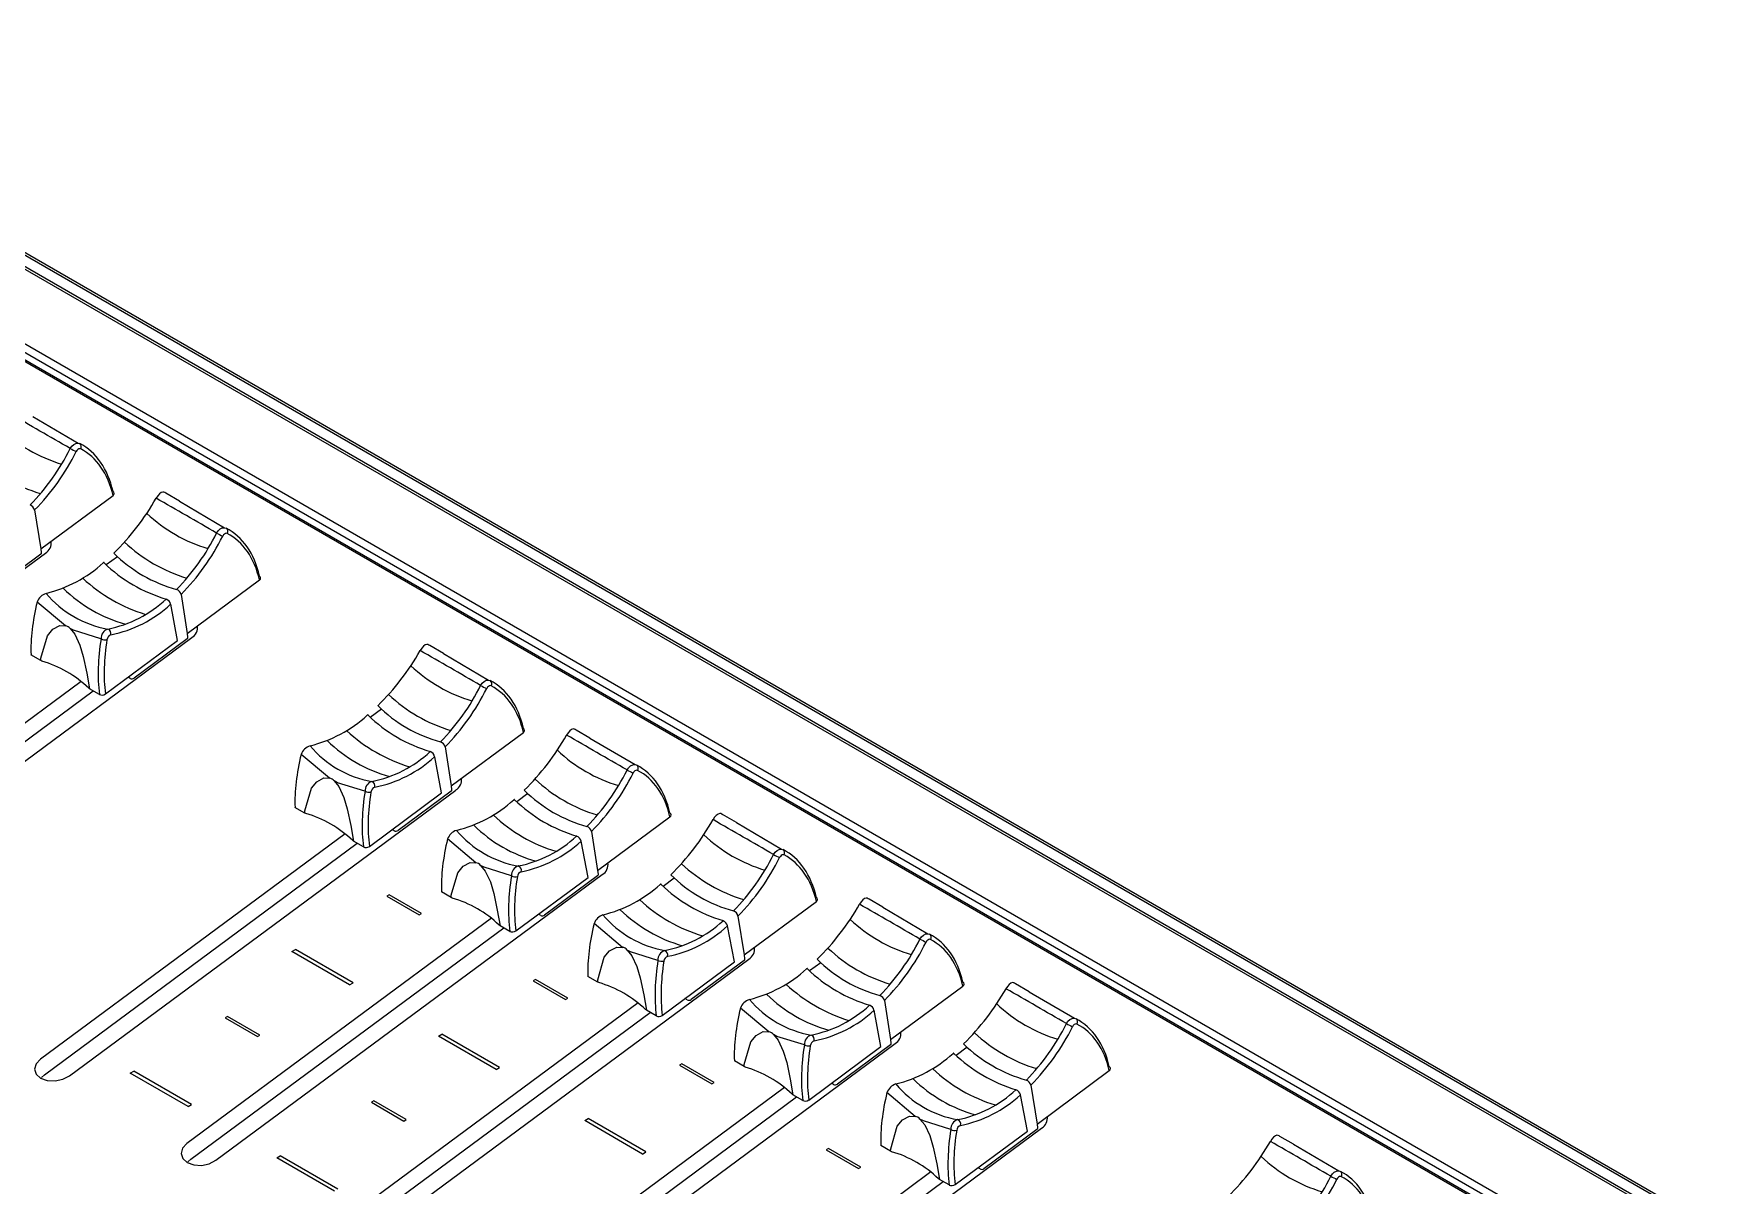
# Model space of a CAD drawing. Header units: inches. Extents: x 0.6 to 61.5, y 0.9 to 41.7.
# Drawn here: x 44.52 to 49.268, y 24.917 to 28.151 of the extents above; entities that cross this region are included whole.
import ezdxf

# ---------------------------------------------------------------- set-up
doc = ezdxf.new("R2010")
doc.units = ezdxf.units.IN
doc.header["$MEASUREMENT"] = 0
doc.layers.add('ARTWORK', color=2, linetype='Continuous')
doc.layers.add('OBJECT', color=7, linetype='Continuous')

msp = doc.modelspace()

# ---------------------------------------------------------------- linework, layer by layer
at = {"layer": 'ARTWORK'}
for p, q in [((45.5179, 25.7324), (45.5114, 25.7287)), ((45.5114, 25.7287), (45.6022, 25.6762)), ((45.6087, 25.6799), (45.5179, 25.7324)), ((45.6022, 25.6762), (45.6087, 25.6799)), ((45.245, 25.5731), (45.2547, 25.5787)), ((45.4071, 25.4794), (45.245, 25.5731)), ((45.4168, 25.485), (45.2547, 25.5787)), ((45.4071, 25.4794), (45.4168, 25.485)), ((45.9292, 25.495), (45.9227, 25.4912)), ((45.9227, 25.4912), (46.0136, 25.4387)), ((46.0201, 25.4424), (45.9292, 25.495)), ((46.0136, 25.4387), (46.0201, 25.4424)), ((45.0641, 25.3909), (45.0576, 25.3871)), ((45.0576, 25.3871), (45.1485, 25.3346)), ((45.155, 25.3383), (45.0641, 25.3909)), ((45.1485, 25.3346), (45.155, 25.3383)), ((45.6563, 25.3356), (45.6661, 25.3412)), ((45.8184, 25.2419), (45.6563, 25.3356)), ((45.8282, 25.2475), (45.6661, 25.3412)), ((44.7912, 25.2315), (44.801, 25.2371)), ((44.9533, 25.1378), (44.7912, 25.2315)), ((44.9631, 25.1434), (44.801, 25.2371)), ((45.8184, 25.2419), (45.8282, 25.2475)), ((46.3405, 25.2575), (46.334, 25.2538)), ((46.334, 25.2538), (46.4249, 25.2012)), ((46.4314, 25.205), (46.3405, 25.2575)), ((46.4249, 25.2012), (46.4314, 25.205)), ((44.9533, 25.1378), (44.9631, 25.1434)), ((45.4754, 25.1534), (45.4689, 25.1497)), ((45.4689, 25.1497), (45.5598, 25.0971)), ((45.5663, 25.1009), (45.4754, 25.1534)), ((45.5598, 25.0971), (45.5663, 25.1009)), ((46.0677, 25.0981), (46.0774, 25.1038)), ((46.2298, 25.0044), (46.0677, 25.0981)), ((46.2395, 25.0101), (46.0774, 25.1038)), ((45.2026, 24.994), (45.2123, 24.9996)), ((45.3647, 24.9003), (45.2026, 24.994)), ((45.3744, 24.9059), (45.2123, 24.9996)), ((46.2298, 25.0044), (46.2395, 25.0101)), ((46.7519, 25.0201), (46.7454, 25.0163)), ((46.7454, 25.0163), (46.8363, 24.9638)), ((46.8428, 24.9675), (46.7519, 25.0201)), ((46.8363, 24.9638), (46.8428, 24.9675))]:
    msp.add_line(p, q, dxfattribs=at)
at = {"layer": 'OBJECT'}
for p, q in [((61.1443, 17.8781), (43.3625, 28.1433)), ((61.1535, 17.8799), (43.3717, 28.1451)), ((61.2024, 17.8838), (43.4206, 28.149)), ((61.2115, 17.8856), (43.4297, 28.1508)), ((43.2034, 28.0256), (60.9852, 17.7604)), ((60.9679, 17.7203), (43.1936, 27.9812)), ((60.9759, 17.741), (43.1941, 28.0062)), ((60.9714, 17.7228), (43.1971, 27.9837)), ((44.5178, 27.0757), (44.6446, 27.0011)), ((44.5396, 26.704), (44.7427, 26.8542)), ((44.9292, 26.8383), (44.8906, 26.8605)), ((44.9292, 26.8383), (45.0559, 26.7636)), ((44.5224, 26.8133), (44.5396, 26.704)), ((43.4673, 25.8897), (44.5526, 26.6923)), ((44.5395, 26.6888), (44.3905, 26.5786)), ((44.5417, 26.6928), (44.5406, 26.7048)), ((44.7549, 26.6821), (44.7237, 26.659)), ((44.9509, 26.4666), (45.154, 26.6168)), ((44.6091, 26.4878), (44.5295, 26.5548)), ((44.9241, 26.4468), (44.9045, 26.5485)), ((44.9337, 26.5758), (44.9509, 26.4666)), ((43.8786, 25.6522), (44.9639, 26.4549)), ((44.721, 26.2966), (44.9241, 26.4468)), ((44.9509, 26.4513), (44.8019, 26.3411)), ((44.9531, 26.4553), (44.9519, 26.4673)), ((44.5398, 26.3902), (44.5122, 26.4061)), ((45.6707, 26.4102), (45.6321, 26.4325)), ((45.6707, 26.4102), (45.7974, 26.3356)), ((44.5428, 26.3889), (44.5398, 26.3902)), ((44.6532, 26.332), (43.7974, 25.6991)), ((43.8082, 25.6551), (44.6871, 26.3051)), ((44.6767, 26.3112), (44.6743, 26.313)), ((44.7042, 26.2953), (44.6767, 26.3112)), ((44.7911, 26.3403), (44.7849, 26.3438)), ((45.4964, 26.254), (45.4652, 26.2309)), ((45.6924, 26.0385), (45.8955, 26.1887)), ((46.082, 26.1728), (46.0434, 26.195)), ((46.082, 26.1728), (46.2087, 26.0981)), ((45.3506, 26.0598), (45.271, 26.1267)), ((45.6656, 26.0187), (45.646, 26.1204)), ((45.6752, 26.1477), (45.6924, 26.0385)), ((44.6201, 25.2241), (45.7054, 26.0268)), ((45.4625, 25.8685), (45.6656, 26.0187)), ((45.6924, 26.0233), (45.5434, 25.9131)), ((45.6946, 26.0273), (45.6934, 26.0393)), ((45.2813, 25.9621), (45.2537, 25.9781)), ((45.9078, 26.0166), (45.8765, 25.9935)), ((45.2843, 25.9608), (45.2813, 25.9621)), ((46.1037, 25.8011), (46.3068, 25.9513)), ((46.4933, 25.9353), (46.4548, 25.9576)), ((46.4933, 25.9353), (46.6201, 25.8606)), ((45.3947, 25.9039), (44.5389, 25.271)), ((44.5497, 25.227), (45.4286, 25.8771)), ((45.4182, 25.8831), (45.4158, 25.8849)), ((45.4457, 25.8672), (45.4182, 25.8831)), ((45.5326, 25.9122), (45.5264, 25.9158)), ((45.7619, 25.8223), (45.6823, 25.8893)), ((46.077, 25.7812), (46.0573, 25.883)), ((46.0865, 25.9103), (46.1037, 25.8011)), ((45.0314, 24.9867), (46.1168, 25.7894)), ((45.8739, 25.6311), (46.077, 25.7812)), ((46.1037, 25.7858), (45.9547, 25.6756)), ((46.1059, 25.7898), (46.1047, 25.8018)), ((45.6926, 25.7247), (45.665, 25.7406)), ((46.3191, 25.7791), (46.2879, 25.756)), ((45.6956, 25.7234), (45.6926, 25.7247)), ((46.5151, 25.5636), (46.7182, 25.7138)), ((46.9047, 25.6978), (46.8661, 25.7201)), ((46.9047, 25.6978), (47.0314, 25.6232)), ((45.806, 25.6665), (44.9503, 25.0335)), ((44.961, 24.9896), (45.84, 25.6396)), ((45.8295, 25.6457), (45.8272, 25.6474)), ((45.8571, 25.6297), (45.8295, 25.6457)), ((45.9439, 25.6748), (45.9378, 25.6783)), ((46.1733, 25.5848), (46.0937, 25.6518)), ((46.4883, 25.5438), (46.4686, 25.6455)), ((46.4979, 25.6728), (46.5151, 25.5636)), ((45.4428, 24.7492), (46.5281, 25.5519)), ((46.2852, 25.3936), (46.4883, 25.5438)), ((46.5151, 25.5483), (46.3661, 25.4381)), ((46.5172, 25.5523), (46.5161, 25.5643)), ((46.1039, 25.4872), (46.0764, 25.5031)), ((46.7305, 25.5417), (46.6992, 25.5185)), ((46.1069, 25.4859), (46.1039, 25.4872)), ((46.9264, 25.3261), (47.1295, 25.4763)), ((47.316, 25.4604), (47.2775, 25.4826)), ((47.316, 25.4604), (47.4428, 25.3857)), ((46.2174, 25.429), (45.3616, 24.7961)), ((45.3724, 24.7521), (46.2513, 25.4022)), ((46.2408, 25.4082), (46.2385, 25.41)), ((46.2684, 25.3923), (46.2408, 25.4082)), ((46.3553, 25.4373), (46.3491, 25.4409)), ((46.5846, 25.3474), (46.505, 25.4143)), ((46.8996, 25.3063), (46.88, 25.408)), ((46.9092, 25.4354), (46.9264, 25.3261)), ((45.8541, 24.5118), (46.9395, 25.3144)), ((46.6966, 25.1561), (46.8996, 25.3063)), ((46.9264, 25.3109), (46.7774, 25.2007)), ((46.9286, 25.3149), (46.9274, 25.3269)), ((46.5153, 25.2498), (46.4877, 25.2657)), ((47.1418, 25.3042), (47.1106, 25.2811)), ((44.5417, 25.2195), (44.5497, 25.227)), ((46.5183, 25.2485), (46.5153, 25.2498)), ((47.3378, 25.0887), (47.5408, 25.2389)), ((46.6287, 25.1915), (45.7729, 24.5586)), ((45.7837, 24.5146), (46.6626, 25.1647)), ((46.6522, 25.1707), (46.6498, 25.1725)), ((46.6797, 25.1548), (46.6522, 25.1707)), ((46.7666, 25.1998), (46.7605, 25.2034)), ((46.996, 25.1099), (46.9163, 25.1769)), ((47.311, 25.0689), (47.2913, 25.1706)), ((47.3206, 25.1979), (47.3378, 25.0887)), ((46.2655, 24.2743), (47.3508, 25.077)), ((47.1079, 24.9187), (47.311, 25.0689)), ((47.3377, 25.0734), (47.1887, 24.9632)), ((47.3399, 25.0774), (47.3388, 25.0894)), ((46.9266, 25.0123), (46.8991, 25.0282)), ((48.0586, 25.0317), (48.02, 25.054)), ((48.0586, 25.0317), (48.1853, 24.957)), ((44.9531, 24.982), (44.961, 24.9896)), ((46.9296, 25.011), (46.9266, 25.0123)), ((47.04, 24.9541), (46.1843, 24.3212)), ((46.195, 24.2772), (47.074, 24.9272)), ((47.0635, 24.9333), (47.0612, 24.9351)), ((47.0911, 24.9174), (47.0635, 24.9333)), ((47.178, 24.9624), (47.1718, 24.9659))]:
    msp.add_line(p, q, dxfattribs=at)
at = {"layer": 'OBJECT', "flags": 128}
for points in [[(44.6223, 26.986), (44.6266, 26.9925), (44.6321, 26.9974), (44.6383, 27.0004), (44.6446, 27.0011), (44.6493, 26.9997)], [(44.6519, 26.9848), (44.6497, 26.9854), (44.6469, 26.9849), (44.644, 26.9832), (44.6414, 26.9807), (44.6393, 26.9774)], [(44.8854, 26.8634), (44.8823, 26.8638), (44.8778, 26.8622), (44.8729, 26.8584), (44.8681, 26.8531), (44.8638, 26.8465)], [(45.0336, 26.7485), (45.038, 26.755), (45.0435, 26.76), (45.0496, 26.763), (45.0559, 26.7636), (45.0606, 26.7622)], [(45.0632, 26.7474), (45.0611, 26.7479), (45.0582, 26.7474), (45.0554, 26.7458), (45.0528, 26.7432), (45.0507, 26.7399)], [(44.7176, 26.6647), (44.7177, 26.6651), (44.7176, 26.6654), (44.7174, 26.6656), (44.7171, 26.6657), (44.7167, 26.6656), (44.7163, 26.6654), (44.7158, 26.6651), (44.7152, 26.6647)], [(44.5398, 26.3902), (44.54, 26.3968), (44.5583, 26.4602), (44.5731, 26.4782), (44.5933, 26.4888), (44.6091, 26.4878)], [(44.6221, 26.4803), (44.6354, 26.4644), (44.6496, 26.434), (44.6591, 26.4019), (44.6692, 26.3549), (44.6767, 26.3112)], [(44.7088, 26.4512), (44.6318, 26.4753), (44.6221, 26.4803)], [(45.6269, 26.4353), (45.6238, 26.4358), (45.6192, 26.4341), (45.6144, 26.4304), (45.6096, 26.425), (45.6053, 26.4185)], [(45.7751, 26.3205), (45.7795, 26.3269), (45.785, 26.3319), (45.7911, 26.3349), (45.7974, 26.3356), (45.8021, 26.3342)], [(45.8047, 26.3193), (45.8026, 26.3199), (45.7997, 26.3194), (45.7969, 26.3177), (45.7943, 26.3152), (45.7922, 26.3119)], [(45.4591, 26.2367), (45.4592, 26.2371), (45.4591, 26.2374), (45.4589, 26.2376), (45.4586, 26.2376), (45.4582, 26.2376), (45.4578, 26.2374), (45.4573, 26.2371), (45.4567, 26.2367)], [(46.0382, 26.1979), (46.0351, 26.1983), (46.0306, 26.1967), (46.0257, 26.1929), (46.0209, 26.1876), (46.0167, 26.181)], [(46.1864, 26.083), (46.1908, 26.0895), (46.1963, 26.0944), (46.2025, 26.0974), (46.2087, 26.0981), (46.2135, 26.0967)], [(46.216, 26.0818), (46.2139, 26.0824), (46.2111, 26.0819), (46.2082, 26.0803), (46.2056, 26.0777), (46.2035, 26.0744)], [(45.2813, 25.9621), (45.2815, 25.9687), (45.2998, 26.0321), (45.3146, 26.0501), (45.3348, 26.0607), (45.3506, 26.0598)], [(45.3636, 26.0523), (45.3769, 26.0364), (45.3911, 26.0059), (45.4006, 25.9739), (45.4107, 25.9269), (45.4182, 25.8831)], [(45.4503, 26.0232), (45.3733, 26.0472), (45.3636, 26.0523)], [(45.8705, 25.9992), (45.8705, 25.9996), (45.8704, 25.9999), (45.8702, 26.0001), (45.8699, 26.0002), (45.8696, 26.0001), (45.8691, 25.9999), (45.8686, 25.9996), (45.8681, 25.9992)], [(46.4496, 25.9604), (46.4465, 25.9609), (46.4419, 25.9592), (46.437, 25.9555), (46.4323, 25.9501), (46.428, 25.9436)], [(46.5978, 25.8456), (46.6021, 25.852), (46.6077, 25.857), (46.6138, 25.86), (46.6201, 25.8606), (46.6248, 25.8592)], [(46.6274, 25.8444), (46.6252, 25.8449), (46.6224, 25.8444), (46.6195, 25.8428), (46.6169, 25.8402), (46.6148, 25.837)], [(45.6926, 25.7247), (45.6928, 25.7312), (45.7111, 25.7946), (45.726, 25.8127), (45.7461, 25.8232), (45.7619, 25.8223)], [(45.7749, 25.8148), (45.7883, 25.7989), (45.8025, 25.7685), (45.812, 25.7364), (45.822, 25.6894), (45.8295, 25.6457)], [(45.8617, 25.7857), (45.7846, 25.8098), (45.7749, 25.8148)], [(46.2818, 25.7618), (46.2818, 25.7622), (46.2818, 25.7625), (46.2816, 25.7626), (46.2813, 25.7627), (46.2809, 25.7626), (46.2805, 25.7624), (46.2799, 25.7621), (46.2794, 25.7617)], [(46.8609, 25.7229), (46.8578, 25.7234), (46.8533, 25.7217), (46.8484, 25.718), (46.8436, 25.7126), (46.8393, 25.7061)], [(47.0091, 25.6081), (47.0135, 25.6146), (47.019, 25.6195), (47.0251, 25.6225), (47.0314, 25.6232), (47.0361, 25.6218)], [(47.0387, 25.6069), (47.0366, 25.6075), (47.0337, 25.607), (47.0309, 25.6053), (47.0283, 25.6028), (47.0262, 25.5995)], [(46.1039, 25.4872), (46.1042, 25.4938), (46.1225, 25.5572), (46.1373, 25.5752), (46.1574, 25.5858), (46.1733, 25.5848)], [(46.1863, 25.5773), (46.1996, 25.5614), (46.2138, 25.531), (46.2233, 25.499), (46.2334, 25.4519), (46.2408, 25.4082)], [(46.273, 25.5482), (46.1959, 25.5723), (46.1863, 25.5773)], [(46.6931, 25.5243), (46.6932, 25.5247), (46.6931, 25.525), (46.6929, 25.5252), (46.6926, 25.5252), (46.6922, 25.5252), (46.6918, 25.525), (46.6913, 25.5247), (46.6907, 25.5243)], [(47.2722, 25.4855), (47.2691, 25.4859), (47.2646, 25.4843), (47.2597, 25.4805), (47.2549, 25.4752), (47.2507, 25.4686)], [(47.4205, 25.3706), (47.4248, 25.3771), (47.4303, 25.3821), (47.4365, 25.3851), (47.4428, 25.3857), (47.4475, 25.3843)], [(47.45, 25.3695), (47.4479, 25.37), (47.4451, 25.3695), (47.4422, 25.3679), (47.4396, 25.3653), (47.4375, 25.362)], [(46.5153, 25.2498), (46.5155, 25.2563), (46.5338, 25.3197), (46.5486, 25.3377), (46.5688, 25.3483), (46.5846, 25.3474)], [(46.5976, 25.3399), (46.6109, 25.324), (46.6252, 25.2936), (46.6347, 25.2615), (46.6447, 25.2145), (46.6522, 25.1707)], [(46.6844, 25.3108), (46.6073, 25.3348), (46.5976, 25.3399)], [(44.5389, 25.271), (44.5266, 25.2578), (44.5224, 25.2431), (44.5268, 25.2291), (44.5393, 25.2178), (44.5579, 25.2111), (44.5798, 25.21), (44.6016, 25.2145), (44.6201, 25.2241)], [(47.1045, 25.2868), (47.1045, 25.2872), (47.1044, 25.2875), (47.1043, 25.2877), (47.104, 25.2878), (47.1036, 25.2877), (47.1031, 25.2875), (47.1026, 25.2872), (47.1021, 25.2868)], [(46.9266, 25.0123), (46.9269, 25.0189), (46.9452, 25.0823), (46.96, 25.1003), (46.9801, 25.1109), (46.996, 25.1099)], [(47.0089, 25.1024), (47.0223, 25.0865), (47.0365, 25.0561), (47.046, 25.024), (47.056, 24.977), (47.0635, 24.9333)], [(47.0957, 25.0733), (47.0186, 25.0974), (47.0089, 25.1024)], [(44.9503, 25.0335), (44.938, 25.0204), (44.9337, 25.0057), (44.9382, 24.9916), (44.9506, 24.9804), (44.9692, 24.9737), (44.9911, 24.9725), (45.013, 24.9771), (45.0314, 24.9867)], [(48.0148, 25.0568), (48.0117, 25.0573), (48.0072, 25.0556), (48.0023, 25.0519), (47.9975, 25.0465), (47.9933, 25.04)], [(48.163, 24.9419), (48.1674, 24.9484), (48.1729, 24.9534), (48.1791, 24.9564), (48.1853, 24.957), (48.1901, 24.9556)], [(48.1926, 24.9408), (48.1905, 24.9413), (48.1877, 24.9408), (48.1848, 24.9392), (48.1822, 24.9366), (48.1801, 24.9334)]]:
    msp.add_lwpolyline(points, dxfattribs=at)
at = {"layer": 'OBJECT'}
for centre, radius, start, end in [((6.7177, -38.4777), 75.6456, 59.928444, 60.076933), ((44.722, 27.3553), 0.4312, 226.7144, 253.2658), ((44.0635, 27.2638), 0.624, 315.6395, 333.563), ((44.0645, 27.2633), 0.642, 315.4962, 333.5581), ((44.8134, 27.3441), 0.4059, 241.9142, 244.6108), ((44.6426, 26.9909), 0.0111, 326.8458, 52.7598), ((44.6657, 27.2812), 0.4405, 226.7578, 253.1845), ((44.5024, 26.8083), 0.0205, 13.983, 69.4285), ((44.7396, 26.8597), 0.0063, 299.015, 61.8316), ((44.2461, 27.1982), 0.7108, 314.5601, 330.3482), ((7.129, -38.7152), 75.6456, 59.928444, 60.076933), ((45.1334, 27.1178), 0.4312, 226.7144, 253.2658), ((44.4749, 27.0263), 0.624, 315.6395, 333.563), ((44.4758, 27.0258), 0.642, 315.4962, 333.5581), ((45.2247, 27.1066), 0.4059, 241.9142, 244.6108), ((45.0539, 26.7534), 0.0111, 326.8458, 52.7598), ((44.5368, 26.7203), 0.0321, 299.4525, 9.1589), ((45.0264, 26.9761), 0.4001, 225.2792, 254.7261), ((45.077, 27.0438), 0.4405, 226.7578, 253.1845), ((44.4664, 26.9382), 0.3697, 283.7717, 312.3028), ((45.0145, 26.973), 0.428, 226.0783, 253.3728), ((44.8906, 26.8899), 0.4132, 225.8975, 254.1449), ((44.9636, 26.9485), 0.4476, 226.9384, 253.1249), ((44.9138, 26.5708), 0.0205, 13.983, 69.4285), ((45.1509, 26.6223), 0.0063, 299.015, 61.8316), ((44.5668, 26.5414), 0.0396, 108.2526, 160.3253), ((44.7795, 26.7687), 0.2944, 220.1151, 259.8903), ((44.6618, 26.8106), 0.3382, 281.2699, 312.8716), ((44.6682, 26.8038), 0.3478, 281.2754, 312.7791), ((44.8937, 26.5608), 0.00265, 128.6438, 134.2305), ((44.885, 26.544), 0.0199, 13.0191, 69.9734), ((44.6076, 26.4703), 0.0176, 34.8237, 85.1816), ((44.7368, 26.4524), 0.028, 108.7019, 182.3911), ((44.7205, 26.4753), 0.0267, 244.2308, 280.6431), ((44.7416, 26.4473), 0.0162, 109.0985, 174.0068), ((44.7236, 26.4664), 0.0132, 343.5906, 71.1006), ((44.9481, 26.4829), 0.0321, 299.4525, 9.1589), ((44.9876, 26.7701), 0.7108, 314.5601, 330.3482), ((7.8705, -39.1432), 75.6456, 59.928444, 60.076933), ((44.4539, 26.083), 0.3185, 46.2068, 73.7986), ((45.8749, 26.6898), 0.4312, 226.7144, 253.2658), ((45.2164, 26.5983), 0.624, 315.6395, 333.563), ((45.2173, 26.5978), 0.642, 315.4962, 333.5581), ((45.9662, 26.6786), 0.4059, 241.9142, 244.6108), ((45.7954, 26.3254), 0.0111, 326.8458, 52.7598), ((44.7116, 26.3097), 0.0162, 243.0734, 305.8395), ((45.7679, 26.548), 0.4001, 225.2792, 254.7261), ((45.8185, 26.6157), 0.4405, 226.7578, 253.1845), ((45.2079, 26.5101), 0.3697, 283.7717, 312.3028), ((45.756, 26.545), 0.428, 226.0783, 253.3728), ((45.6321, 26.4619), 0.4132, 225.8975, 254.1449), ((45.7051, 26.5204), 0.4476, 226.9384, 253.1249), ((45.6553, 26.1428), 0.0205, 13.983, 69.4285), ((45.8924, 26.1942), 0.0063, 299.015, 61.8316), ((45.399, 26.5327), 0.7108, 314.5601, 330.3482), ((8.2819, -39.3807), 75.6456, 59.928444, 60.076933), ((45.3083, 26.1134), 0.0396, 108.2526, 160.3253), ((45.521, 26.3407), 0.2944, 220.1151, 259.8903), ((45.4033, 26.3825), 0.3382, 281.2699, 312.8716), ((45.4097, 26.3757), 0.3478, 281.2754, 312.7791), ((45.6352, 26.1328), 0.00265, 128.6438, 134.2305), ((45.6265, 26.1159), 0.0199, 13.0191, 69.9734), ((46.2862, 26.4523), 0.4312, 226.7144, 253.2658), ((45.6277, 26.3608), 0.624, 315.6395, 333.563), ((45.6287, 26.3603), 0.642, 315.4962, 333.5581), ((46.3775, 26.4411), 0.4059, 241.9142, 244.6108), ((46.2068, 26.0879), 0.0111, 326.8458, 52.7598), ((45.3491, 26.0422), 0.0176, 34.8237, 85.1816), ((45.4783, 26.0243), 0.028, 108.7019, 182.3911), ((45.462, 26.0472), 0.0267, 244.2308, 280.6431), ((45.4831, 26.0193), 0.0162, 109.0985, 174.0068), ((45.4651, 26.0384), 0.0132, 343.5906, 71.1006), ((45.6896, 26.0548), 0.0321, 299.4525, 9.1589), ((46.1792, 26.3105), 0.4001, 225.2792, 254.7261), ((46.2298, 26.3783), 0.4405, 226.7578, 253.1845), ((45.6192, 26.2726), 0.3697, 283.7717, 312.3028), ((46.1674, 26.3075), 0.428, 226.0783, 253.3728), ((45.1954, 25.655), 0.3185, 46.2068, 73.7986), ((46.0435, 26.2244), 0.4132, 225.8975, 254.1449), ((46.1165, 26.283), 0.4476, 226.9384, 253.1249), ((46.0666, 25.9053), 0.0205, 13.983, 69.4285), ((46.3038, 25.9568), 0.0063, 299.015, 61.8316), ((45.8103, 26.2952), 0.7108, 314.5601, 330.3482), ((8.6932, -39.6182), 75.6456, 59.928444, 60.076933), ((45.7196, 25.8759), 0.0396, 108.2526, 160.3253), ((45.9324, 26.1032), 0.2944, 220.1151, 259.8903), ((45.8146, 26.1451), 0.3382, 281.2699, 312.8716), ((45.8211, 26.1382), 0.3478, 281.2754, 312.7791), ((46.0465, 25.8953), 0.00265, 128.6438, 134.2305), ((46.0379, 25.8785), 0.0199, 13.0191, 69.9734), ((46.6975, 26.2148), 0.4312, 226.7144, 253.2658), ((45.4531, 25.8816), 0.0162, 243.0734, 305.8395), ((46.039, 26.1234), 0.624, 315.6395, 333.563), ((46.04, 26.1228), 0.642, 315.4962, 333.5581), ((46.7889, 26.2036), 0.4059, 241.9142, 244.6108), ((46.6181, 25.8504), 0.0111, 326.8458, 52.7598), ((45.7605, 25.8048), 0.0176, 34.8237, 85.1816), ((45.8897, 25.7869), 0.028, 108.7019, 182.3911), ((45.8733, 25.8098), 0.0267, 244.2308, 280.6431), ((45.8944, 25.7818), 0.0162, 109.0985, 174.0068), ((45.8764, 25.8009), 0.0132, 343.5906, 71.1006), ((46.101, 25.8174), 0.0321, 299.4525, 9.1589), ((46.5906, 26.0731), 0.4001, 225.2792, 254.7261), ((46.6412, 26.1408), 0.4405, 226.7578, 253.1845), ((46.0305, 26.0352), 0.3697, 283.7717, 312.3028), ((46.5787, 26.07), 0.428, 226.0783, 253.3728), ((45.6067, 25.4175), 0.3185, 46.2068, 73.7986), ((46.4548, 25.987), 0.4132, 225.8975, 254.1449), ((46.5278, 26.0455), 0.4476, 226.9384, 253.1249), ((46.478, 25.6679), 0.0205, 13.983, 69.4285), ((46.7151, 25.7193), 0.0063, 299.015, 61.8316), ((46.2216, 26.0577), 0.7108, 314.5601, 330.3482), ((9.1045, -39.8556), 75.6456, 59.928444, 60.076933), ((46.131, 25.6384), 0.0396, 108.2526, 160.3253), ((46.3437, 25.8658), 0.2944, 220.1151, 259.8903), ((46.2259, 25.9076), 0.3382, 281.2699, 312.8716), ((46.2324, 25.9008), 0.3478, 281.2754, 312.7791), ((46.4579, 25.6579), 0.00265, 128.6438, 134.2305), ((46.4492, 25.641), 0.0199, 13.0191, 69.9734), ((47.1089, 25.9774), 0.4312, 226.7144, 253.2658), ((45.8644, 25.6442), 0.0162, 243.0734, 305.8395), ((46.4504, 25.8859), 0.624, 315.6395, 333.563), ((46.4513, 25.8854), 0.642, 315.4962, 333.5581), ((47.2002, 25.9662), 0.4059, 241.9142, 244.6108), ((47.0295, 25.613), 0.0111, 326.8458, 52.7598), ((46.1718, 25.5673), 0.0176, 34.8237, 85.1816), ((46.301, 25.5494), 0.028, 108.7019, 182.3911), ((46.2846, 25.5723), 0.0267, 244.2308, 280.6431), ((46.3057, 25.5443), 0.0162, 109.0985, 174.0068), ((46.2877, 25.5634), 0.0132, 343.5906, 71.1006), ((46.5123, 25.5799), 0.0321, 299.4525, 9.1589), ((47.0019, 25.8356), 0.4001, 225.2792, 254.7261), ((47.0525, 25.9033), 0.4405, 226.7578, 253.1845), ((46.4419, 25.7977), 0.3697, 283.7717, 312.3028), ((46.99, 25.8326), 0.428, 226.0783, 253.3728), ((46.0181, 25.1801), 0.3185, 46.2068, 73.7986), ((46.8661, 25.7495), 0.4132, 225.8975, 254.1449), ((46.9392, 25.808), 0.4476, 226.9384, 253.1249), ((46.8893, 25.4304), 0.0205, 13.983, 69.4285), ((47.1265, 25.4818), 0.0063, 299.015, 61.8316), ((46.633, 25.8203), 0.7108, 314.5601, 330.3482), ((9.5159, -40.0931), 75.6456, 59.928444, 60.076933), ((46.5423, 25.401), 0.0396, 108.2526, 160.3253), ((46.755, 25.6283), 0.2944, 220.1151, 259.8903), ((46.6373, 25.6702), 0.3382, 281.2699, 312.8716), ((46.6438, 25.6633), 0.3478, 281.2754, 312.7791), ((46.8692, 25.4204), 0.00265, 128.6438, 134.2305), ((46.8605, 25.4036), 0.0199, 13.0191, 69.9734), ((47.5202, 25.7399), 0.4312, 226.7144, 253.2658), ((46.2757, 25.4067), 0.0162, 243.0734, 305.8395), ((46.8617, 25.6484), 0.624, 315.6395, 333.563), ((46.8627, 25.6479), 0.642, 315.4962, 333.5581), ((47.6116, 25.7287), 0.4059, 241.9142, 244.6108), ((47.4408, 25.3755), 0.0111, 326.8458, 52.7598), ((46.5831, 25.3298), 0.0176, 34.8237, 85.1816), ((46.7123, 25.312), 0.028, 108.7019, 182.3911), ((46.696, 25.3349), 0.0267, 244.2308, 280.6431), ((46.7171, 25.3069), 0.0162, 109.0985, 174.0068), ((46.6991, 25.326), 0.0132, 343.5906, 71.1006), ((46.9236, 25.3424), 0.0321, 299.4525, 9.1589), ((47.4133, 25.5982), 0.4001, 225.2792, 254.7261), ((47.4639, 25.6659), 0.4405, 226.7578, 253.1845), ((46.8532, 25.5603), 0.3697, 283.7717, 312.3028), ((47.4014, 25.5951), 0.428, 226.0783, 253.3728), ((46.4294, 24.9426), 0.3185, 46.2068, 73.7986), ((47.2775, 25.512), 0.4132, 225.8975, 254.1449), ((47.3505, 25.5706), 0.4476, 226.9384, 253.1249), ((47.3006, 25.1929), 0.0205, 13.983, 69.4285), ((47.5378, 25.2444), 0.0063, 299.015, 61.8316), ((46.9537, 25.1635), 0.0396, 108.2526, 160.3253), ((47.1664, 25.3908), 0.2944, 220.1151, 259.8903), ((47.0486, 25.4327), 0.3382, 281.2699, 312.8716), ((47.0551, 25.4259), 0.3478, 281.2754, 312.7791), ((47.2806, 25.1829), 0.00265, 128.6438, 134.2305), ((47.2719, 25.1661), 0.0199, 13.0191, 69.9734), ((46.6871, 25.1693), 0.0162, 243.0734, 305.8395), ((46.9945, 25.0924), 0.0176, 34.8237, 85.1816), ((47.1237, 25.0745), 0.028, 108.7019, 182.3911), ((47.1073, 25.0974), 0.0267, 244.2308, 280.6431), ((47.1284, 25.0694), 0.0162, 109.0985, 174.0068), ((47.1104, 25.0885), 0.0132, 343.5906, 71.1006), ((47.335, 25.105), 0.0321, 299.4525, 9.1589), ((47.3756, 25.3916), 0.7108, 314.5601, 330.3482), ((10.2585, -40.5218), 75.6456, 59.928444, 60.076933), ((46.8407, 24.7051), 0.3185, 46.2068, 73.7986), ((48.2628, 25.3112), 0.4312, 226.7144, 253.2658), ((47.6043, 25.2198), 0.624, 315.6395, 333.563), ((47.6053, 25.2192), 0.642, 315.4962, 333.5581), ((48.3541, 25.3), 0.4059, 241.9142, 244.6108), ((48.1834, 24.9468), 0.0111, 326.8458, 52.7598), ((47.0984, 24.9318), 0.0162, 243.0734, 305.8395)]:
    msp.add_arc(centre, radius, start, end, dxfattribs=at)
for centre, major_axis, ratio, start_param, end_param in [((44.4597, 26.6374), (0.1902, 0.362), 0.609945, 5.665399, 6.285642), ((44.468, 26.633), (0.1842, 0.3516), 0.610906, 5.66458, 6.284822), ((44.6774, 26.5117), (0.2169, 0.3466), 0.543728, 0.019304, 0.046053), ((44.871, 26.3999), (0.1902, 0.362), 0.609945, 5.665399, 6.285642), ((44.8794, 26.3955), (0.1842, 0.3516), 0.610906, 5.66458, 6.284822), ((44.5341, 26.6919), (0.00759, 0.00099), 0.65183, 5.417744, 6.262035), ((44.877, 26.6548), (0.2756, 0.4404), 0.543509, 2.115463, 2.462793), ((45.071, 26.5428), (0.2415, 0.46), 0.61015, 2.071583, 2.418913), ((45.0794, 26.5384), (0.2355, 0.4496), 0.610906, 2.070938, 2.418268), ((44.9455, 26.4544), (0.00759, 0.00099), 0.65183, 5.417744, 6.262035), ((45.4189, 26.0836), (0.2169, 0.3466), 0.543728, 0.019304, 0.046053), ((44.7965, 26.3442), (0.00759, 0.00099), 0.652222, 3.846827, 5.417319), ((45.6125, 25.9719), (0.1902, 0.362), 0.609945, 5.665399, 6.285642), ((45.6209, 25.9675), (0.1842, 0.3516), 0.610906, 5.66458, 6.284822), ((45.8303, 25.8462), (0.2169, 0.3466), 0.543728, 0.019304, 0.046053), ((45.6185, 26.2267), (0.2756, 0.4404), 0.543509, 2.115463, 2.462793), ((46.0238, 25.7344), (0.1902, 0.362), 0.609945, 5.665399, 6.285642), ((46.0322, 25.73), (0.1842, 0.3516), 0.610906, 5.66458, 6.284822), ((45.8125, 26.1148), (0.2415, 0.46), 0.61015, 2.071583, 2.418913), ((45.8209, 26.1104), (0.2355, 0.4496), 0.610906, 2.070938, 2.418268), ((45.687, 26.0264), (0.00759, 0.00099), 0.65183, 5.417744, 6.262035), ((46.2416, 25.6087), (0.2169, 0.3466), 0.543728, 0.019304, 0.046053), ((45.538, 25.9162), (0.00759, 0.00099), 0.652222, 3.846827, 5.417319), ((46.0298, 25.9893), (0.2756, 0.4404), 0.543509, 2.115463, 2.462793), ((46.4352, 25.497), (0.1902, 0.362), 0.609945, 5.665399, 6.285642), ((46.4435, 25.4926), (0.1842, 0.3516), 0.610906, 5.66458, 6.284822), ((46.2238, 25.8773), (0.2415, 0.46), 0.61015, 2.071583, 2.418913), ((46.2322, 25.8729), (0.2355, 0.4496), 0.610906, 2.070938, 2.418268), ((46.0983, 25.7889), (0.00759, 0.00099), 0.65183, 5.417744, 6.262035), ((46.6529, 25.3712), (0.2169, 0.3466), 0.543728, 0.019304, 0.046053), ((45.9493, 25.6787), (0.00759, 0.00099), 0.652222, 3.846827, 5.417319), ((46.4412, 25.7518), (0.2756, 0.4404), 0.543509, 2.115463, 2.462793), ((46.8465, 25.2595), (0.1902, 0.362), 0.609945, 5.665399, 6.285642), ((46.8549, 25.2551), (0.1842, 0.3516), 0.610906, 5.66458, 6.284822), ((46.6352, 25.6398), (0.2415, 0.46), 0.61015, 2.071583, 2.418913), ((46.6436, 25.6354), (0.2355, 0.4496), 0.610906, 2.070938, 2.418268), ((46.5096, 25.5515), (0.00759, 0.00099), 0.65183, 5.417744, 6.262035), ((47.0643, 25.1338), (0.2169, 0.3466), 0.543728, 0.019304, 0.046053), ((46.3606, 25.4413), (0.00759, 0.00099), 0.652222, 3.846827, 5.417319), ((46.8525, 25.5144), (0.2756, 0.4404), 0.543509, 2.115463, 2.462793), ((47.2578, 25.022), (0.1902, 0.362), 0.609945, 5.665399, 6.285642), ((47.2662, 25.0176), (0.1842, 0.3516), 0.610906, 5.66458, 6.284822), ((47.0465, 25.4024), (0.2415, 0.46), 0.61015, 2.071583, 2.418913), ((47.0549, 25.398), (0.2355, 0.4496), 0.610906, 2.070938, 2.418268), ((46.921, 25.314), (0.00759, 0.00099), 0.65183, 5.417744, 6.262035), ((46.772, 25.2038), (0.00759, 0.00099), 0.652222, 3.846827, 5.417319), ((47.2639, 25.2769), (0.2756, 0.4404), 0.543509, 2.115463, 2.462793), ((47.4579, 25.1649), (0.2415, 0.46), 0.61015, 2.071583, 2.418913), ((47.4662, 25.1605), (0.2355, 0.4496), 0.610906, 2.070938, 2.418268), ((47.3323, 25.0765), (0.00759, 0.00099), 0.65183, 5.417744, 6.262035), ((47.8069, 24.7051), (0.2169, 0.3466), 0.543728, 0.019304, 0.046053), ((47.1833, 24.9663), (0.00759, 0.00099), 0.652222, 3.846827, 5.417319), ((48.0004, 24.5934), (0.1902, 0.362), 0.609945, 5.665399, 6.285642), ((48.0088, 24.589), (0.1842, 0.3516), 0.610906, 5.66458, 6.284822)]:
    msp.add_ellipse(centre, major_axis=major_axis, ratio=ratio, start_param=start_param, end_param=end_param, dxfattribs=at)

doc.saveas('drawing.dxf')
